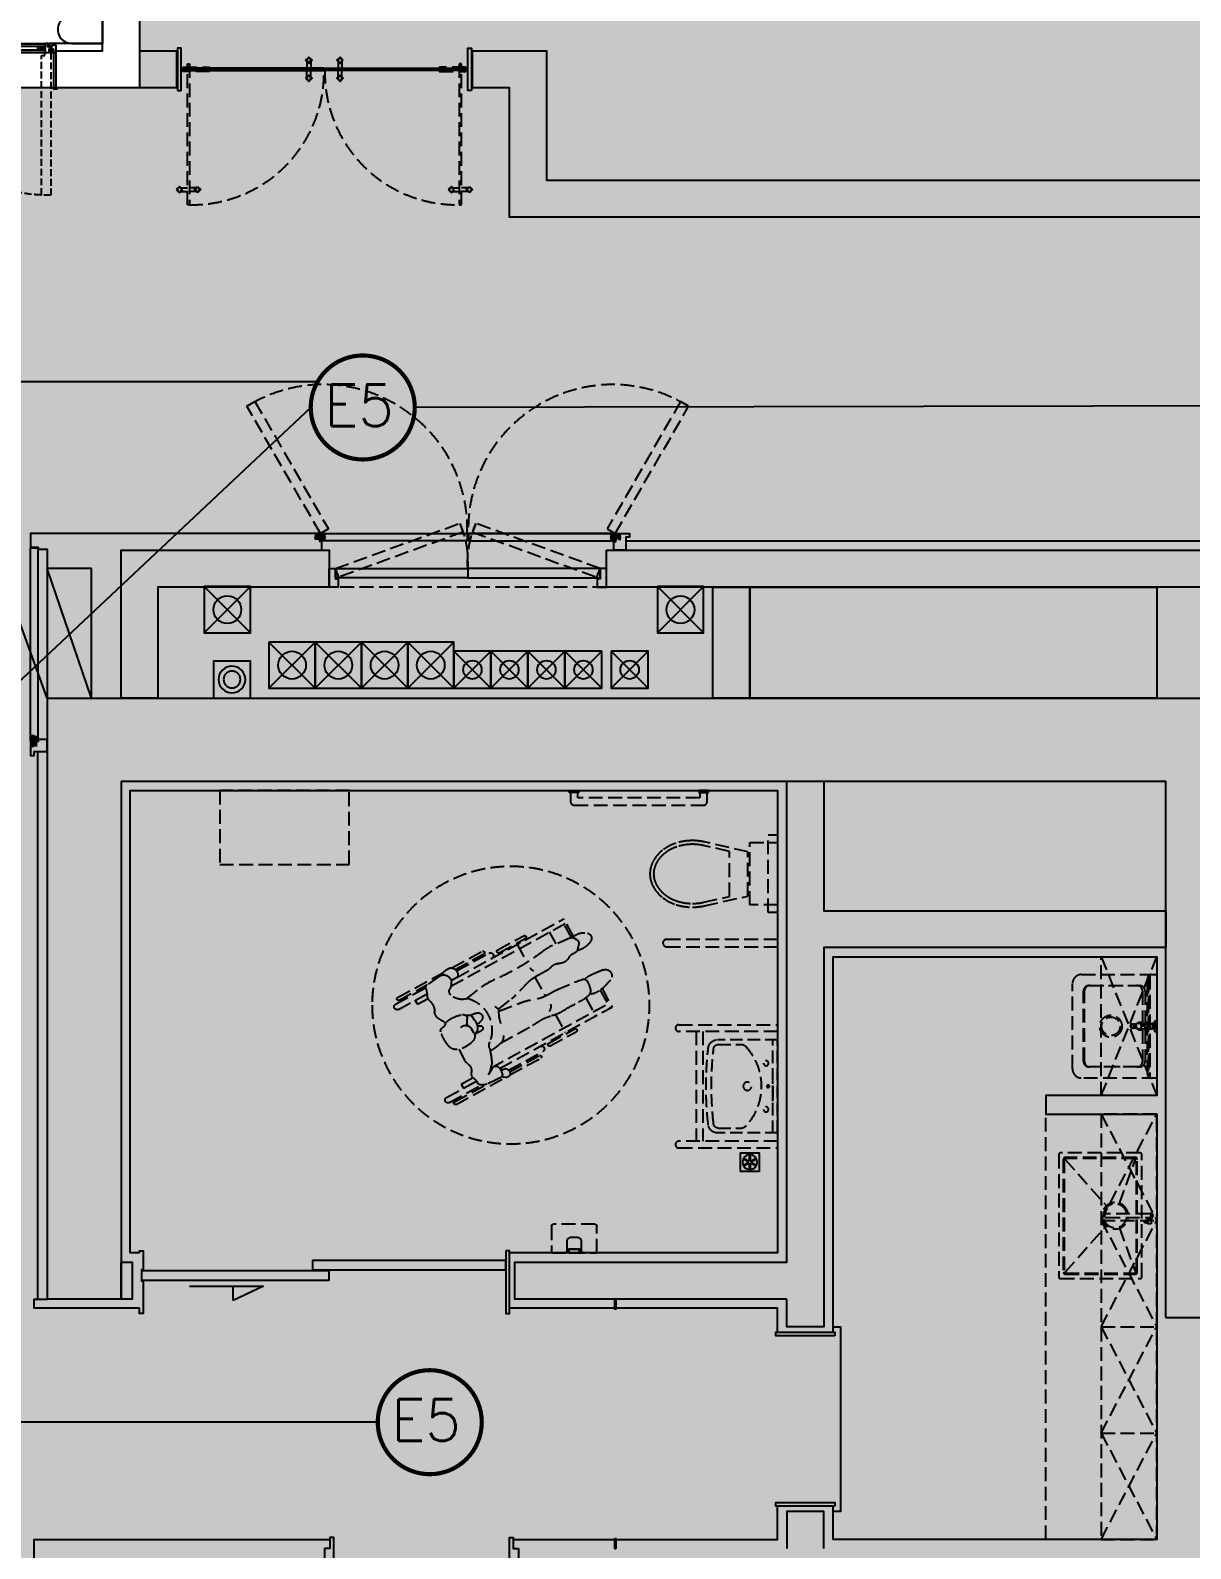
# Model space of a CAD drawing. Extents: x -284868 to 304789, y -137694 to 137894.
# Drawn here: x 134906 to 141180, y -83388 to -75178 of the extents above; entities that cross this region are included whole.
import ezdxf
from ezdxf.enums import TextEntityAlignment as Align

# ---------------------------------------------------------------- set-up
doc = ezdxf.new("R2010")
doc.units = 0
doc.set_wipeout_variables(frame=1)
doc.linetypes.add('DASH', pattern=[0.35, 0.25, -0.1])
doc.linetypes.add('DASHED', pattern=[0.75, 0.5, -0.25])
doc.layers.get('0').update_dxf_attribs({"linetype": 'CONTINUOUS'})
for name, color, linetype in [('0-墙', 4, 'CONTINUOUS'), ('0-建筑柱体', 251, 'CONTINUOUS'), ('0-消防栓(给排水)', 9, 'CONTINUOUS'), ('0-非设计区域', 251, 'CONTINUOUS'), ('DIM-应急', 1, 'CONTINUOUS'), ('EQUIP-照明', 3, 'CONTINUOUS'), ('F-地漏', 8, 'CONTINUOUS'), ('P-完成面', 42, 'CONTINUOUS'), ('P-平面家具', 3, 'CONTINUOUS'), ('P-平面洁具', 3, 'CONTINUOUS'), ('P-门套', 3, 'CONTINUOUS'), ('P-门扇', 6, 'CONTINUOUS')]:
    doc.layers.add(name, color=color, linetype=linetype)
doc.styles.add('_TEL_DIM', font='SIMPLEX', dxfattribs={"width": 0.8, "height": 3.5, "bigfont": 'HZTXT'})

# ---------------------------------------------------------------- blocks, each defined once
blk = doc.blocks.new('sgASGHHHH')
for points in [[(-109045.8, -897124), (-108645.8, -897574), (-102995.8, -897574), (-102879.2, -897424), (-102995.8, -897124)], [(-108645.8, -897574), (-109045.8, -897124), (-109045.8, -900374), (-108645.8, -900374)], [(-102879.2, -897424), (-102645.8, -897574), (-98745.8, -897574), (-98745.8, -897124), (-102995.8, -897124)], [(-102645.8, -900474), (-102645.8, -897574), (-102879.2, -897424), (-102995.8, -897574), (-102995.8, -900474)]]:
    blk.add_hatch(color=256).paths.add_polyline_path(points)
at = {"color": 4}
for p, q in [((-109045.8, -897124), (-102995.8, -897124)), ((-109045.8, -897124), (-109045.8, -900374)), ((-102995.8, -897124), (-98745.8, -897124)), ((-108645.8, -897574), (-102995.8, -897574)), ((-108645.8, -897574), (-108645.8, -900374)), ((-102995.8, -900474), (-102995.8, -897574)), ((-108645.8, -900374), (-109045.8, -900374)), ((-102995.8, -900474), (-102645.8, -900474))]:
    blk.add_line(p, q, dxfattribs=at)
blk = doc.blocks.new('A$C10332E08')
for p, q in [((250, 0), (0, 250)), ((250, 250), (0, 0))]:
    blk.add_line(p, q)
blk.add_lwpolyline([(0, 250), (250, 250), (250, 0), (0, 0)], close=True)
blk = doc.blocks.new('A$C2AC726D9')
for centre, radius in [((11625, -11675), 75), ((14075, -11675), 75), ((11975, -11975), 75), ((12225, -11975), 75), ((12475, -11975), 75), ((12725, -11975), 75), ((12950, -12000), 50), ((13150, -12000), 50), ((13350.1, -12000), 50), ((13550.1, -12000), 50), ((13800, -12000), 50)]:
    blk.add_circle(centre, radius)
at = {"xscale": -1, "rotation": 90}
for p in [(11750, -11550), (14200, -11550), (12100, -11850), (12350, -11850), (12600, -11850), (12850, -11850)]:
    blk.add_blockref('A$C10332E08', p, dxfattribs=at)
at = {"zscale": 0.8, "rotation": 90}
for p, xscale, yscale in [((13050, -11900), -0.8000000000000095, 0.8000000000000095), ((13900, -11900), -0.8000000000000081, 0.8000000000000081)]:
    blk.add_blockref('A$C10332E08', p, dxfattribs=dict(at, xscale=xscale, yscale=yscale))
at = {"xscale": -0.8, "yscale": 0.8, "zscale": 0.8}
for p in [(13250, -12100), (13450.1, -12100), (13650.1, -12100)]:
    blk.add_blockref('A$C10332E08', p, dxfattribs=at)
blk = doc.blocks.new('A$C2E9C7AB1')
blk.add_lwpolyline([(-200, 0), (0, 0), (0, -200), (-200, -200)], close=True)
for radius in [72.3, 45.5]:
    blk.add_circle((-100, -100), radius)
blk = doc.blocks.new('A$C5B4E3DF6')
for p, q in [((0, 240), (-658.7, 476.9)), ((-700, 0), (-700, 240)), ((0, 0), (-700, 240)), ((-700, 240), (0, 240)), ((0, 240), (0, 0)), ((0, 0), (-700, 0))]:
    blk.add_line(p, q)
for points in [[(-700, 240), (-541.4, 498.1), (-398.1, 240)], [(-398.1, 240), (-239.5, 498.1), (-96.1, 240)], [(-700, 0), (-700, 240), (0, 0)]]:
    blk.add_solid(points)
blk = doc.blocks.new('A$C3F6147FC')
at = {"xscale": -1}
for name, p, rotation in [('A$C5B4E3DF6', (240, 20700), 90), ('A$C2E9C7AB1', (1100, 20900), 270)]:
    blk.add_blockref(name, p, dxfattribs=dict(at, rotation=rotation))
blk = doc.blocks.new('A$C67A6433D')
at = {"linetype": 'DASH', "ltscale": 0.03}
blk.add_wipeout([(30.7, 0), (-28.1, 0), (-28.1, 25.8), (30.7, 25.8)], dxfattribs=at)
for p, q in [((-25.8, 19.5), (-22.7, 19)), ((-25.4, 13.4), (-18.7, 4.2)), ((-20.9, 18.6), (-9.1, 16.4)), ((-20.3, 1.6), (-20.3, 0)), ((-18.9, 12.6), (-11.9, 2.9)), ((-17.9, 11.2), (-6.8, 9.1)), ((-16, 8.5), (-6.1, 8.5)), ((-16, 2.9), (-0.3, 2.9)), ((-13, 24.2), (-13, 25.8)), ((-12.3, 23.4), (-12.3, 24.7)), ((-12.3, 24.7), (0, 24.7)), ((-8.8, 11.8), (-8.7, 20.7)), ((-8.7, 16.4), (-8.7, 20.7)), ((-1.5, 4), (-7.9, 10.2)), ((-1.9, 19.2), (-3.5, 14.1)), ((0.4, 9.4), (-2.8, 11.9)), ((2.6, 9.4), (5.8, 11.9)), ((30.4, 25.8), (3, 25.8)), ((14.9, 24.7), (3, 24.7)), ((18.6, 2.9), (3.3, 2.9)), ((4.5, 4), (10.9, 10.2)), ((4.9, 19.2), (6.5, 14.1)), ((18.6, 8.5), (9.1, 8.5)), ((11.8, 11.8), (11.7, 20.7)), ((23.5, 18.6), (11.7, 16.4)), ((20.5, 11.2), (12.3, 9.7)), ((21.5, 12.6), (14.5, 2.9)), ((14.9, 23.4), (14.9, 24.7)), ((15.6, 24.2), (15.6, 25.8)), ((28, 13.4), (21.4, 4.2)), ((22.9, 1.6), (22.9, 0)), ((28.4, 19.5), (25.4, 19))]:
    blk.add_line(p, q, dxfattribs=at)
for points in [[(0, 9.7), (0, 25.8), (-27.7, 25.8), (-27.7, 0), (0, 0), (0, 2.7)], [(3, 9.7), (3, 25.8), (30.7, 25.8), (30.7, 0), (3, 0), (3, 2.7)]]:
    blk.add_lwpolyline(points, dxfattribs=at)
for points in [[(-13, 24.2), (-13, 24.2), (-25.8, 24.2, 0.414214), (-26.5, 23.4), (-26.5, 2.4, 0.414214), (-25.8, 1.6), (-20.3, 1.6)], [(-12.3, 23.4), (-25, 23.4, 0.414214), (-25.8, 22.6), (-25.8, 16.8)], [(-25.8, 14), (-25.8, 5, 0.414214), (-25, 4.2), (-18.7, 4.2)], [(14.9, 23.4), (27.6, 23.4, -0.414214), (28.4, 22.6), (28.4, 16.8)], [(15.6, 24.2), (15.6, 24.2), (28.4, 24.2, -0.414214), (29.2, 23.4), (29.2, 2.4, -0.414214), (28.4, 1.6), (22.9, 1.6)], [(28.4, 14), (28.4, 5, -0.414214), (27.6, 4.2), (21.4, 4.2)]]:
    blk.add_lwpolyline(points, format="xyb", dxfattribs=at)
for centre in [(-22.5, 15.4), (-5.1, 20.7), (1.5, 6), (8.1, 20.7), (25.1, 15.4)]:
    blk.add_circle(centre, 1.99, dxfattribs=at)
for centre, radius, start, end in [((-22.5, 15.4), 3.58, 338.85628, 221.96096), ((-17.6, 13.5), 1.59, 158.85628, 216.02452), ((-16, 6.5), 3.58, 211.82128, 270), ((-6.8, 11.8), 1.99, 178.25247, 238.26721), ((-5.1, 20.7), 3.58, 334.84516, 179.12624), ((-1.6, 13.5), 1.99, 160.89293, 232.11387), ((1.5, 6), 3.58, 213.03161, 326.96839), ((1.5, 6), 3.58, 72.86559, 107.13441), ((8.1, 20.7), 3.58, 0.87376, 205.15484), ((4.6, 13.5), 1.99, 307.88613, 19.10707), ((9.8, 11.8), 1.99, 301.73279, 1.74753), ((12, 11.2), 1.59, 222.33862, 280.57582), ((18.6, 6.5), 3.58, 270, 328.17872), ((25.1, 15.4), 3.58, 318.03904, 201.14372), ((20.2, 13.5), 1.59, 323.97548, 21.14372)]:
    blk.add_arc(centre, radius, start, end, dxfattribs=at)
blk = doc.blocks.new('A$C46102C59')
at = {"layer": 'P-门套'}
for points in [[(0, 80), (35, 80), (35, 25), (50, 25), (50, -20), (0, -20), (0, 80)], [(1500, 80), (1465, 80), (1465, 25), (1450, 25), (1450, -20), (1500, -20), (1500, 80)]]:
    blk.add_lwpolyline(points, dxfattribs=at)
at = {"layer": 'P-门扇', "color": 251, "linetype": 'DASH', "ltscale": 300}
for points in [[(35, 80), (706.9, 324.5), (724, 277.6), (52.1, 33)], [(1465, 80), (793.1, 324.5), (776, 277.6), (1447.9, 33)]]:
    blk.add_lwpolyline(points, close=True, dxfattribs=at)
at = {"layer": 'P-门扇'}
for points in [[(35, 80), (750, 80), (750, 30), (35, 30)], [(1465, 80), (750, 80), (750, 30), (1465, 30)]]:
    blk.add_lwpolyline(points, close=True, dxfattribs=at)
at = {"layer": 'P-门扇', "color": 251, "linetype": 'DASH', "ltscale": 300}
for centre, radius, start, end in [((220.1, 110.7), 530.8, 356.68417, 23.71978), ((1297.3, 109.6), 548.1, 156.90653, 183.09347)]:
    blk.add_arc(centre, radius, start, end, dxfattribs=at)
blk = doc.blocks.new('A$C7B347943')
at = {"layer": 'P-门扇', "color": 251, "linetype": 'DASH', "ltscale": 300}
for p, q in [((-9.9, 0), (9.9, 0)), ((0, -9.9), (0, 9.9))]:
    blk.add_line(p, q, dxfattribs=at)
blk.add_lwpolyline([(114, -12), (114, 12), (-30, 12), (-30, -12)], close=True, dxfattribs=at)
at = {"layer": 'P-门扇', "color": 6, "linetype": 'DASH', "ltscale": 300}
blk.add_circle((0, 0), 6, dxfattribs=at)
blk = doc.blocks.new('A$C21f4e1ae')
at = {"layer": 'P-门扇', "color": 251, "linetype": 'DASH', "ltscale": 300}
for p, q in [((-775.5, 1), (-775.5, -34)), ((-755.5, 1), (-755.5, -34)), ((-775.5, -81), (-775.5, -46)), ((-755.5, -81), (-755.5, -46)), ((-775.5, -1469), (-775.5, -1504)), ((-755.5, -1469), (-755.5, -1504)), ((-775.5, -1551), (-775.5, -1516)), ((-755.5, -1551), (-755.5, -1516))]:
    blk.add_line(p, q, dxfattribs=at)
at = {"layer": 'P-门扇', "color": 8}
for p, q in [((-120, -10), (-120, -772.5)), ((-110, -10), (-110, -772.5)), ((-120, -1540), (-120, -777.5)), ((-110, -1540), (-110, -777.5))]:
    blk.add_line(p, q, dxfattribs=at)
at = {"layer": 'P-门扇', "color": 251}
for p, q in [((-156, -680.5), (-121, -680.5)), ((-156, -700.5), (-121, -700.5)), ((-74, -680.5), (-109, -680.5)), ((-74, -700.5), (-109, -700.5)), ((-156, -849.5), (-121, -849.5)), ((-156, -869.5), (-121, -869.5)), ((-74, -849.5), (-109, -849.5)), ((-74, -869.5), (-109, -869.5))]:
    blk.add_line(p, q, dxfattribs=at)
at = {"layer": 'P-门扇', "color": 251, "linetype": 'DASH', "ltscale": 300}
for points in [[(-748, 8.5), (-765.5, 26), (-783, 8.5), (-765.5, -9)], [(-752.2, 8.5), (-765.5, 21.8), (-778.8, 8.5), (-765.5, -4.8)], [(-847.5, -35), (-846.5, -34), (-86, -34), (-85, -35), (-85, -45), (-86, -46), (-846.5, -46), (-847.5, -45)], [(-748, -88.5), (-765.5, -106), (-783, -88.5), (-765.5, -71)], [(-752.2, -88.5), (-765.5, -101.8), (-778.8, -88.5), (-765.5, -75.2)], [(-748, -1461.5), (-765.5, -1444), (-783, -1461.5), (-765.5, -1479)], [(-752.2, -1461.5), (-765.5, -1448.2), (-778.8, -1461.5), (-765.5, -1474.8)], [(-847.5, -1515), (-846.5, -1516), (-86, -1516), (-85, -1515), (-85, -1505), (-86, -1504), (-846.5, -1504), (-847.5, -1505)], [(-748, -1558.5), (-765.5, -1576), (-783, -1558.5), (-765.5, -1541)], [(-752.2, -1558.5), (-765.5, -1571.8), (-778.8, -1558.5), (-765.5, -1545.2)]]:
    blk.add_lwpolyline(points, close=True, dxfattribs=at)
at = {"layer": 'P-门扇'}
for points in [[(-110, -772.5), (-109, -771.5), (-109, -11), (-110, -10), (-120, -10), (-121, -11), (-121, -771.5), (-120, -772.5)], [(-110, -777.5), (-109, -778.5), (-109, -1539), (-110, -1540), (-120, -1540), (-121, -1539), (-121, -778.5), (-120, -777.5)]]:
    blk.add_lwpolyline(points, close=True, dxfattribs=at)
at = {"layer": 'P-门扇', "color": 251}
for points in [[(-163.5, -673), (-181, -690.5), (-163.5, -708), (-146, -690.5)], [(-163.5, -677.2), (-176.8, -690.5), (-163.5, -703.8), (-150.2, -690.5)], [(-66.5, -673), (-49, -690.5), (-66.5, -708), (-84, -690.5)], [(-66.5, -677.2), (-53.2, -690.5), (-66.5, -703.8), (-79.8, -690.5)], [(-163.5, -877), (-181, -859.5), (-163.5, -842), (-146, -859.5)], [(-163.5, -872.8), (-176.8, -859.5), (-163.5, -846.2), (-150.2, -859.5)], [(-66.5, -877), (-49, -859.5), (-66.5, -842), (-84, -859.5)], [(-66.5, -872.8), (-53.2, -859.5), (-66.5, -846.2), (-79.8, -859.5)]]:
    blk.add_lwpolyline(points, close=True, dxfattribs=at)
at = {"layer": 'P-门扇', "color": 251, "linetype": 'DASH', "ltscale": 300}
for centre, start, end in [((-133.7, -58.7), 178.68099, 271.31901), ((-133.7, -1491.3), 88.68099, 181.31901)]:
    blk.add_arc(centre, 714, start, end, dxfattribs=at)
at = {"layer": 'P-门扇', "extrusion": (0, 0, -1), "zscale": -1, "rotation": 270}
blk.add_blockref('A$C7B347943', (115, -40), dxfattribs=at)
at = {"layer": 'P-门扇', "rotation": 90.00000000000003}
blk.add_blockref('A$C7B347943', (-115, -1510), dxfattribs=at)
blk = doc.blocks.new('A$C2652ee14')
at = {"layer": 'P-完成面'}
for p, q in [((-200, 1600), (-200, 1595)), ((0, 1600), (0, 1595)), ((-200, 0), (-200, 5)), ((0, 0), (0, 5))]:
    blk.add_line(p, q, dxfattribs=at)
for points in [[(-215, 1595), (-215, 1575), (15, 1575), (15, 1595)], [(-215, 5), (-215, 25), (15, 25), (15, 5)]]:
    blk.add_lwpolyline(points, close=True, dxfattribs=at)
blk = doc.blocks.new('grwgergregegww')
at = {"layer": 'P-平面家具', "color": 251, "linetype": 'DASH', "ltscale": 300}
for p, q in [((211406.2, 140269), (211144.3, 140165.5)), ((211412, 140254.3), (211252.6, 140191.3)), ((211440.7, 140254.7), (211268.3, 140186.6)), ((211106.8, 140156.2), (211128.4, 140164.6)), ((211172.5, 140169.3), (211251.3, 140191)), ((211452.3, 140225.3), (211288.5, 140160.5)), ((211364.9, 140163.5), (211304.2, 140139.5)), ((211364.9, 140163.5), (211355.6, 140187.1)), ((211118.1, 140093.2), (210503.9, 139850.5)), ((211173.9, 140088), (210513.2, 139827)), ((211091.3, 140116.7), (210905.1, 140043.1)), ((211095, 140146), (210920.6, 140077.1)), ((211090, 140127), (210926.4, 140062.4)), ((211146.8, 140104.6), (211128.9, 140097.5)), ((210861.7, 140018.2), (210712.7, 139959.3)), ((210868.1, 140002.2), (210719, 139943.3)), ((210772.5, 139956.7), (210813.2, 139853.8)), ((211172.3, 139978.3), (211071.1, 139957)), ((211245.3, 139928.1), (211231.1, 139911)), ((210543.7, 139749.7), (210503.9, 139850.5)), ((210554.8, 139754.3), (210515, 139854.9)), ((210634.5, 139795.5), (210598.1, 139887.7)), ((211233, 139871.4), (211227.3, 139894.4)), ((211233.6, 139869.8), (211243.4, 139848.1)), ((211248, 139840.2), (211237.4, 139828.7)), ((211288.3, 139830.8), (211280.4, 139854.3)), ((211408.6, 139836.2), (211434.3, 139775.1)), ((210546.1, 139725.6), (210549.5, 139744.2)), ((210560, 139758.1), (210670.6, 139813.6)), ((210782.7, 139744.5), (210846.1, 139769.9)), ((210846.3, 139770), (210889.9, 139659.7)), ((210882.7, 139778.5), (210990.6, 139787.2)), ((211112.5, 139800.9), (211006.1, 139742.8)), ((211105.5, 139809.8), (211018.6, 139791.3)), ((211286.2, 139821), (211253.2, 139806.5)), ((211294.3, 139819.8), (211278.1, 139822.1)), ((210557.4, 139701.9), (210583.2, 139687.8)), ((211240.6, 139684.1), (211056.6, 139612.6)), ((211642.2, 139671.6), (211449.3, 139595.3)), ((211545.8, 139705.6), (211478, 139678.8)), ((211663.5, 139690.9), (211479.3, 139618.1)), ((211651.9, 139720.3), (211480.2, 139652.5)), ((211545.8, 139705.6), (211555.1, 139682.1)), ((211374.6, 139638), (210694.2, 139369.1)), ((211347.8, 139600.1), (210703.5, 139345.5)), ((211391.2, 139628.6), (211359.9, 139646.3)), ((211648, 139656.9), (211365.5, 139545.2)), ((211411.1, 139625.2), (211371.3, 139631.9)), ((211385.7, 139631.7), (211386.7, 139629.3)), ((210580.7, 139511.4), (210644.2, 139544.9)), ((210931.5, 139554.4), (210972.1, 139451.7)), ((211323.9, 139556.7), (211127.9, 139479.2)), ((211326.7, 139546.9), (211156.7, 139479.7)), ((211339.2, 139534.8), (211162.5, 139465)), ((211342.1, 139534.9), (211355.8, 139537.5)), ((211364.3, 139543.3), (211369.8, 139552.1)), ((210661.7, 139451.1), (210703.5, 139345.5)), ((210673.6, 139453.5), (210714.5, 139349.9)), ((210756.7, 139486.3), (210797.6, 139382.7)), ((211072.9, 139483.8), (210923.9, 139424.9)), ((211079.2, 139467.8), (210930.2, 139408.9))]:
    blk.add_line(p, q, dxfattribs=at)
blk.add_circle((211046, 139772.8), 750, dxfattribs=at)
for centre, radius, start, end in [((211409.1, 140261.6), 7.91, 291.56195, 111.56195), ((211446.5, 140240), 15.8, 291.56195, 111.56195), ((211115.2, 140134.6), 23.2, 111.18853, 150.56377), ((211137.8, 140140.4), 25.9, 47.46566, 111.18853), ((211183.1, 140130.5), 40.2, 105.38819, 223.41854), ((211256, 140173.9), 17.7, 33.009, 105.38819), ((211424.4, 140283.3), 183.2, 213.009, 224.41341), ((211254.8, 140117.1), 54.3, 4.99251, 44.41341), ((210923.5, 140069.7), 7.91, 111.56195, 291.56195), ((211129, 140126.8), 39, 150.56377, 224.85482), ((211116.1, 140114), 20.9, 224.85482, 307.15291), ((211150.9, 140068), 36.8, 87.87907, 127.15291), ((211206.7, 140152.8), 72.7, 223.41854, 257.01342), ((211184.2, 140055.2), 27.5, 1.61754, 77.01342), ((211390.9, 140129), 82.4, 184.99251, 228.04534), ((210864.9, 140010.2), 8.61, 291.56195, 111.56195), ((210910.9, 140028.4), 15.8, 111.56195, 291.56195), ((211120.4, 140053.4), 91.3, 304.61678, 1.61754), ((211302.3, 140030.5), 50.1, 344.03974, 48.04534), ((211464.1, 139984.2), 118.1, 164.03974, 181.83628), ((210440, 141032), 1235.9, 282.07249, 297.4), ((210715.9, 139951.3), 8.61, 111.56195, 291.56195), ((211121.5, 139717.2), 245.1, 101.87701, 117.4), ((211329.3, 139901.6), 178.3, 154.87617, 250.90073), ((211245.5, 139898.9), 18.8, 140.19075, 194.03883), ((211266.8, 139923.6), 22, 131.97558, 232.39189), ((211372.1, 139806.6), 179.4, 105.15205, 131.97558), ((211337.2, 139935.6), 45.7, 70.233, 105.15205), ((211364.4, 140011.5), 35, 250.233, 290.60842), ((211383.3, 139961.4), 18.6, 31.34524, 110.60842), ((211183.5, 139839.7), 252.6, 11.51768, 31.34524), ((210928.2, 139825.8), 178, 353.74568, 2.19164), ((211210, 139866.4), 24.5, 133.09396, 264.267), ((211267.9, 139804.5), 109.3, 111.32388, 133.09396), ((211216.6, 139932.4), 90.8, 264.267, 287.85438), ((211242.1, 139873.7), 9.4, 194.03883, 204.45617), ((211247.6, 139819.2), 13.9, 137.33094, 293.73478), ((211284.5, 139866.8), 45.1, 204.45617, 261.83687), ((211030.7, 139617.1), 364.9, 46.67716, 52.39189), ((211314.1, 139867.6), 36.3, 96.12429, 201.56195), ((211322.6, 139842.4), 36.2, 198.52746, 269.18804), ((211324, 139939.8), 133.7, 269.18804, 313.42844), ((211380.8, 139879.9), 51.2, 313.42844, 11.51768), ((210558.2, 139665.7), 85.3, 94.15852, 154.39602), ((210568.7, 139740.6), 19.5, 116.66904, 169.46582), ((210722.8, 139709.8), 116.2, 102.07249, 116.66904), ((210744.5, 139839.8), 102.6, 271.43474, 291.81589), ((210801.6, 139805.8), 25.5, 336.24859, 32.18487), ((210892.8, 139653.1), 125.8, 94.61744, 111.81589), ((211155.4, 139469.6), 311.3, 115.89398, 134.17403), ((210972.8, 140007.4), 220.9, 274.61744, 281.98636), ((210999, 139658.7), 181.9, 30.34241, 54.28794), ((211382.2, 139753.2), 56.6, 355.09896, 22.84284), ((211484.6, 139744.4), 46.2, 175.09896, 238.43046), ((210506.7, 139690.3), 28.2, 154.39602, 262.38882), ((210518.7, 139779.8), 118.5, 262.38882, 296.66852), ((210568.1, 139721.5), 22.4, 169.46582, 241.4927), ((210553.5, 139710.5), 40.9, 296.66852, 323.8401), ((210595, 139709.6), 24.7, 241.4927, 301.68435), ((210636.6, 139642.2), 54.5, 79.47728, 121.68435), ((210658.1, 139758), 63.3, 259.47728, 320.45126), ((210748.4, 139683.4), 53.9, 91.43474, 140.45126), ((210817.9, 139816.9), 172.9, 285.50597, 314.17403), ((211238.2, 139737), 55.3, 222.73449, 266.45707), ((211226.7, 139912.9), 229.2, 273.48751, 290.99212), ((211252.5, 139679.8), 56.5, 35.9179, 70.90073), ((211659.1, 139974.4), 445.7, 215.9179, 225.74479), ((211440.4, 139672.6), 38.1, 356.34707, 58.43046), ((211533.7, 139666.6), 55.3, 176.34707, 205.33514), ((211645.1, 139664.2), 7.91, 291.56195, 111.56195), ((211657.7, 139705.6), 15.8, 291.56195, 111.56195), ((211822.8, 137585), 2280.4, 115.97897, 119.72293), ((210927.2, 139423), 235.9, 105.50597, 115.97897), ((210944.9, 139642.7), 51.6, 217.22611, 262.86895), ((211070, 139409.4), 198, 104.11264, 127.39209), ((210950, 139886.7), 294.2, 284.11264, 291.24993), ((211337.7, 139565.9), 13.4, 103.73542, 163.78198), ((211328.8, 139602.6), 24.4, 283.73542, 332.07257), ((211367.7, 139610.7), 21.5, 80.53287, 187.20911), ((211427.1, 139618.2), 81.4, 187.20911, 215.2729), ((211388.3, 139696.4), 57.6, 225.74479, 240.46124), ((211073.5, 140320.6), 816.8, 292.26665, 298.01627), ((211424.7, 139660.5), 69.1, 298.01627, 326.14965), ((211464.5, 139633.8), 21.3, 326.14965, 25.33514), ((210597, 139480.5), 34.9, 117.79928, 269.59278), ((210686, 139465.6), 89.6, 92.01268, 117.79928), ((210703.2, 139546.1), 22.2, 119.72293, 200.2739), ((210826.4, 139591.7), 153.5, 200.2739, 218.07969), ((210734.1, 139519.4), 36.3, 218.07969, 276.72649), ((210715.3, 139679.2), 197.3, 276.72649, 295.25952), ((211085.6, 138894.3), 670.6, 107.0644, 115.25952), ((210831.9, 139720.8), 194, 287.0644, 307.39209), ((211122.1, 139493.9), 15.8, 111.56195, 291.56195), ((211355.6, 139560.7), 31.9, 163.78198, 227.15551), ((211340.3, 139544.2), 9.45, 227.15551, 280.86291), ((211353.4, 139550.2), 12.9, 280.86291, 327.75697), ((211375.9, 139582), 18.7, 215.2729, 292.26665), ((211360.4, 139558), 11.1, 327.75697, 35.14342), ((210599.3, 139799.4), 353.9, 269.59278, 283.30091), ((210659.9, 139542.9), 90.3, 283.30091, 318.90903), ((210927.1, 139416.9), 8.61, 111.56195, 291.56195), ((211076.1, 139475.8), 8.61, 291.56195, 111.56195), ((211159.6, 139472.3), 7.91, 111.56195, 291.56195)]:
    blk.add_arc(centre, radius, start, end, dxfattribs=at)
blk = doc.blocks.new('_LV1')
at = {"layer": 'P-平面家具', "linetype": 'DASH', "ltscale": 300}
for p, q in [((-280, 0), (280, 0)), ((-280, 0), (-280, -360.7)), ((280, 0), (280, -360.7)), ((-280, -29), (280, -29)), ((0.2, -29), (-89.8, -29)), ((-89.8, -29), (90.2, -29)), ((-250.9, -356.5), (-250.9, -214.3)), ((251.3, -356.4), (251.3, -214.6))]:
    blk.add_line(p, q, dxfattribs=at)
for centre, radius in [((-138.9, -69.1), 15), ((0, -56.7), 8), ((138.9, -69.1), 15), ((0.9, -181.6), 24.9)]:
    blk.add_circle(centre, radius, dxfattribs=at)
for centre, radius, start, end in [((0, -452.1), 353.9, 46.75809, 133.15434), ((-222.9, -214.3), 28, 133.15434, 180), ((223.3, -214.6), 28, 0, 46.75809), ((-224, -360.7), 56, 180, 263.48098), ((-222.9, -356.5), 28, 180, 263.49841), ((223.3, -356.4), 28, 276.51223, 0), ((224, -360.7), 56, 276.51902, 0), ((0, 1599.6), 2029, 263.48098, 276.51902), ((0, 1599.6), 1996.7, 263.49841, 276.51223)]:
    blk.add_arc(centre, radius, start, end, dxfattribs=at)
blk = doc.blocks.new('A$C3B184003')
blk.add_lwpolyline([(0, -100), (100, -100), (100, 0), (0, 0)], close=True)
at = {"color": 8}
for points in [[(42.7, -45.8), (42.7, -45.8, 0.414214), (41.9, -43), (23.7, -32.5, 0.414214), (21, -33.3), (21, -33.3, 0.414214), (21.7, -36), (39.9, -46.5, 0.414214)], [(42.7, -54.2), (42.7, -54.2, 0.414214), (39.9, -53.5), (21.7, -64, 0.414214), (21, -66.7), (21, -66.7, 0.414214), (23.7, -67.5), (41.9, -57, 0.414214)], [(50, -41.5), (50, -41.5, 0.414214), (52, -39.5), (52, -18.5, 0.414214), (50, -16.5), (50, -16.5, 0.414214), (48, -18.5), (48, -39.5, 0.414214)], [(50, -58.5), (50, -58.5, 0.414214), (48, -60.5), (48, -81.5, 0.414214), (50, -83.5), (50, -83.5, 0.414214), (52, -81.5), (52, -60.5, 0.414214)], [(57.3, -45.8), (57.3, -45.8, 0.414214), (60.1, -46.5), (78.3, -36, 0.414214), (79, -33.3), (79, -33.3, 0.414214), (76.3, -32.5), (58.1, -43, 0.414214)], [(57.3, -54.2), (57.3, -54.2, 0.414214), (58.1, -57), (76.3, -67.5, 0.414214), (79, -66.7), (79, -66.7, 0.414214), (78.3, -64), (60.1, -53.5, 0.414214)]]:
    blk.add_lwpolyline(points, format="xyb", close=True, dxfattribs=at)
blk.add_circle((50, -50), 40, dxfattribs=at)
blk = doc.blocks.new('A$C5BF30230')
at = {"color": 251, "linetype": 'DASH', "ltscale": 300}
blk.add_lwpolyline([(144, -122.5), (0, -122.5), (0, 122.5), (144, 122.5, -0.414214), (154, 112.5), (154, -112.5, -0.414214)], format="xyb", close=True, dxfattribs=at)
blk = doc.blocks.new('香薰机')
blk.add_lwpolyline([(10, 40), (0, 40), (0, -40), (10, -40)])
blk.add_lwpolyline([(19, 29), (19, -29), (0, -29), (0, 29)], close=True)
blk.add_lwpolyline([(10, 30), (10, 40), (62, 40, -0.414214), (82, 20), (82, -20, -0.414214), (62, -40), (10, -40), (10, -30), (20, -30), (20, 30), (10, 30)], format="xyb")
blk = doc.blocks.new('A$C25ED227E')
at = {"layer": 'P-平面家具', "linetype": 'DASH', "ltscale": 300}
for points in [[(-160, 118.9), (-395.9, 171.8, 0.055207), (-460, 178.9, 0.07853), (-550.3, 164.6, 0.087867), (-622.6, 126.2, 0.105377), (-673.5, 65.4, 0.122302), (-690, -1.1, 0.122302), (-673.5, -67.6, 0.105377), (-622.6, -128.4, 0.087867), (-550.3, -166.8, 0.07853), (-460, -181.1, 0.055207), (-395.9, -174), (-160, -121.1)], [(-260, 120.8), (-400.3, 152.3, 0.055207), (-460, 158.9, 0.07853), (-544.2, 145.6, 0.087867), (-610.3, 110.4, 0.105377), (-655.8, 56, 0.122302), (-670, -1.1, 0.122302), (-655.8, -58.3, 0.105377), (-610.3, -112.7, 0.087867), (-544.2, -147.8, 0.07853), (-460, -161.1, 0.055207), (-400.3, -154.5), (-260, -123.1)]]:
    blk.add_lwpolyline(points, format="xyb", close=True, dxfattribs=at)
for points in [[(0, 168.9), (0, -168.9), (-150, -168.9), (-150, 168.9)], [(-50, -210), (-50, 210), (0, 210), (0, -210)]]:
    blk.add_lwpolyline(points, close=True, dxfattribs=at)
blk = doc.blocks.new('A$C24F8606E')
at = {"layer": 'P-平面家具', "linetype": 'DASH', "ltscale": 300}
for p, q in [((-274.1, -36.7), (274.1, -36.7)), ((-265.3, -44.1), (265.3, -44.1)), ((-252.1, -46.9), (252.1, -46.9)), ((-12, -30.8), (-12, -67.2)), ((-10.1, -30.8), (-10.1, -62.5)), ((-8.9, -23.7), (6.6, -23.7)), ((-2.2, -69), (-2.2, -78.8)), ((0.3, -60.9), (0.3, -79.6)), ((9.1, -30.8), (9.1, -67.2)), ((12.3, -30.8), (12.3, -67.2))]:
    blk.add_line(p, q, dxfattribs=at)
for points in [[(-275, 0), (275, 0, -0.414214), (280, -5), (280, -30, -0.414214), (260, -50), (-260, -50, -0.414214), (-280, -30), (-280, -5, -0.414214)], [(-29.7, 0), (29.7, 0), (29.7, -8.4, -0.414214), (27.7, -10.4), (-27.7, -10.4, -0.414214), (-29.7, -8.4)], [(-190, -63.2), (190, -63.2, -0.414214), (220, -93.2), (220, -361.1, -0.414214), (190, -391.1), (-190, -391.1, -0.414214), (-220, -361.1), (-220, -93.2, -0.414214)], [(-190, -76.8), (190, -76.8, -0.414214), (220, -106.8), (220, -366, -0.414214), (190, -396), (-190, -396, -0.414214), (-220, -366), (-220, -106.8, -0.414214)]]:
    blk.add_lwpolyline(points, format="xyb", close=True, dxfattribs=at)
blk.add_lwpolyline([(280, -5), (280, -406, -0.414214), (230, -456), (-230, -456, -0.414214), (-280, -406), (-280, -5)], format="xyb", dxfattribs=at)
blk.add_lwpolyline([(-17.5, -10.4), (16.2, -10.4), (16.2, -20.1), (-17.5, -20.1)], close=True, dxfattribs=at)
for points in [[(-15, -73.1), (-15, -25.9)], [(13.7, -73.1), (13.7, -25.9)]]:
    blk.add_lwpolyline(points, dxfattribs=at)
at = {"layer": 'P-平面家具', "color": 251, "linetype": 'DASH', "ltscale": 300}
for radius in [60, 50]:
    blk.add_circle((0, -248.1), radius, dxfattribs=at)
at = {"layer": 'P-平面家具', "linetype": 'DASH', "ltscale": 300}
for centre, radius, start, end in [((3.7, -89.3), 24.8, 139.06022, 217.83501), ((3.7, -89.3), 22.8, 156.53781, 213.91506), ((-21.6, -25.3), 6.54, 354.6344, 52.14136), ((3.7, -89.3), 20.8, 139.06022, 195.72932), ((-0.7, -96.7), 14.7, 266.17206, 246.85081), ((-5.1, -89.3), 22.8, 345.85028, 40.93978), ((-5.1, -89.3), 20.8, 344.45567, 30.22092), ((20.2, -25.3), 6.54, 127.85864, 185.3656), ((-5.1, -89.3), 24.8, 322.16499, 40.93978), ((-74.4, -127.3), 62.8, 358.93376, 21.24964), ((-0.7, -131.6), 11.4, 164.02863, 16.78816), ((-0.7, -131.6), 11.4, 16.78816, 164.02863), ((-0.7, -131.6), 8.41, 164.02863, 16.78816), ((-0.7, -131.6), 8.41, 16.78816, 164.02863), ((-7, -110.8), 0.801, 351.49574, 51.47986), ((-4.2, -111.4), 2.02, 167.46626, 347.46626), ((-1.6, -112), 0.657, 96.59835, 164.03102), ((73, -127.3), 62.8, 158.75036, 180.92383)]:
    blk.add_arc(centre, radius, start, end, dxfattribs=at)
blk = doc.blocks.new('A$C04413BCA1')
at = {"layer": 'P-平面家具', "linetype": 'DASH', "ltscale": 300}
for p, q in [((17.4, -30.2), (42.9, -30.2)), ((42.9, -49.8), (17.4, -49.8)), ((29.8, -67), (29.8, -49.8)), ((29.8, -49.8), (37.4, -49.8)), ((37.4, -67), (29.8, -67)), ((37.4, -49.8), (37.4, -67)), ((42.9, -30.2), (42.9, -49.8))]:
    blk.add_line(p, q, dxfattribs=at)
at = {"layer": 'P-平面家具', "color": 251, "linetype": 'DASH', "ltscale": 300}
for p, q in [((-67.4, -200.7), (-305.2, -115)), ((67.1, -200.7), (304.8, -115)), ((-305.2, -495), (-53.7, -272.4)), ((304.8, -495), (53.4, -272.4))]:
    blk.add_line(p, q, dxfattribs=at)
blk.add_lwpolyline([(339.8, -520), (339.8, -90, 0.414214), (329.8, -80), (-330.2, -80, 0.414214), (-340.2, -90), (-340.2, -520, 0.414214), (-330.2, -530), (329.8, -530, 0.414214)], format="xyb", close=True, dxfattribs=at)
at = {"layer": 'P-平面家具', "linetype": 'DASH', "ltscale": 300}
for points in [[(-10, -40), (-10, -272.6, 1), (10, -272.6), (10, -40, 1)], [(314.8, -495), (314.8, -115, 0.414214), (304.8, -105), (-305.2, -105, 0.414214), (-315.2, -115), (-315.2, -495, 0.414214), (-305.2, -505), (304.8, -505, 0.414214)]]:
    blk.add_lwpolyline(points, format="xyb", close=True, dxfattribs=at)
blk.add_lwpolyline([(-10, -110), (-305.2, -110, 0.414214), (-310.2, -115), (-310.2, -495, 0.414214), (-305.2, -500), (304.8, -500, 0.414214), (309.8, -495), (309.8, -115, 0.414214), (304.8, -110), (10, -110)], format="xyb", dxfattribs=at)
blk.add_arc((0, -40), 20, 300, 240, dxfattribs=at)
at = {"layer": 'P-平面家具', "color": 251, "linetype": 'DASH', "ltscale": 300}
for radius, start, end in [(71.5, 97.90908, 81.82953), (64, 98.84295, 80.86429)]:
    blk.add_arc((-0.2, -225), radius, start, end, dxfattribs=at)
blk = doc.blocks.new('A$C9f6c0471')
for p, q in [((-166.6, 3043.8), (0, 3043.8)), ((0, 3043.8), (0, -3043.8)), ((-166.6, 2893.8), (-166.6, 1905)), ((-166.6, 2893.8), (0, 2893.8)), ((-166.6, 1900), (0, 1900)), ((-166.6, -1900), (0, -1900)), ((-166.6, -2893.8), (-166.6, -1905)), ((-166.6, -2893.8), (0, -2893.8)), ((-166.6, -3043.8), (0, -3043.8))]:
    blk.add_line(p, q)
for points in [[(-166.6, 1900), (-161.6, 1900), (-161.6, 1905), (-166.6, 1905)], [(-80, 1500), (-80, 1465), (-50, 1465), (-50, 1500)], [(-50, 1500), (-80, 1500)], [(-50, 1495), (-80, 1495)], [(-50, 1500), (-50, 1500)], [(-80, -1500), (-80, -1465), (-50, -1465), (-50, -1500)], [(-50, -1495), (-80, -1495)], [(-50, -1500), (-80, -1500)], [(-50, -1500), (-50, -1500)], [(-166.6, -1900), (-161.6, -1900), (-161.6, -1905), (-166.6, -1905)], [(-166.6, -1900), (-161.6, -1900), (-161.6, -1905), (-166.6, -1905)], [(-166.6, -1900), (-161.6, -1900), (-161.6, -1905), (-166.6, -1905)]]:
    blk.add_lwpolyline(points)
for points in [[(-166.6, 1750), (-150, 1750, -0.414214), (-50, 1650), (-50, 1465)], [(-50, 1500), (-236.6, 1500, 0.414213), (-336.6, 1400, 0), (-336.6, 1400), (-336.6, 338.7, 0.414214), (-236.6, 238.7), (-150, 238.7)], [(-80, 1500), (-100, 1500, 0.414214), (-150, 1450), (-150, -10.1)], [(-80, -1500), (-100, -1500, -0.414214), (-150, -1450), (-150, -10.1)], [(-50, -1500), (-236.6, -1500, -0.414214), (-336.6, -1400), (-336.6, -358.8, 0), (-336.6, -358.8, -0.414213), (-236.6, -258.8), (-150, -258.8)], [(-166.6, -1750), (-150, -1750, 0.414214), (-50, -1650), (-50, -1465)]]:
    blk.add_lwpolyline(points, format="xyb")
for centre in [(-166.7, 2968.8), (-166.7, 1825), (-166.7, -1825), (-166.7, -2968.8)]:
    blk.add_arc(centre, 75, 89.99114, 270.00886)
blk = doc.blocks.new('FZ03')
at = {"color": 8}
for p, q in [((-4, 1), (-4, 3)), ((-4, 3), (0, 3)), ((0, 0), (-4, 1)), ((-3, 7), (3, 7)), ((0, 7), (-3, 5)), ((-3, 3), (-3, 7)), ((0, 5), (-3, 4)), ((0, 7), (3, 5)), ((0, 7), (0, 3)), ((0, 5), (3, 4)), ((0, 3), (4, 3)), ((4, 1), (0, 0)), ((3, 3), (3, 7)), ((4, 3), (4, 1))]:
    blk.add_line(p, q, dxfattribs=at)
blk = doc.blocks.new('A$C79893AB6')
at = {"color": 8, "linetype": 'DASHED', "ltscale": 5}
for points in [[(10, 20.3), (0, 20.3), (0, 5.3), (10, 5.3)], [(10, 0), (12, 0), (12, 25), (10, 25)], [(13, 0), (15, 0), (15, 25), (13, 25)], [(15, 20.3), (25, 20.3), (25, 5.3), (15, 5.3)]]:
    blk.add_lwpolyline(points, close=True, dxfattribs=at)
for points in [[(5, 20.3), (5, 5.3)], [(12, 18.5), (13, 18.5)], [(12, 16.5), (13, 16.5)], [(12, 14.5), (13, 14.5)], [(12, 10.5), (13, 10.5)], [(12, 8.5), (13, 8.5)], [(12, 6.5), (13, 6.5)], [(20, 20.3), (20, 5.3)]]:
    blk.add_lwpolyline(points, dxfattribs=at)
blk = doc.blocks.new('A$C36122139')
at = {"color": 8, "linetype": 'DASHED', "ltscale": 30}
for points in [[(670.5, 98.2), (566.4, 98.2), (566.4, 117.2), (689.5, 117.2)], [(670.5, 98.2), (670.5, 57), (689.5, 57), (689.5, 117.2)], [(706.4, 55.5), (706.4, 50), (653.6, 50), (653.6, 55.5)], [(670.5, -48.2), (566.4, -48.2), (566.4, -67.2), (689.5, -67.2)], [(706.4, -5.5), (706.4, 0), (653.6, 0), (653.6, -5.5)], [(670.5, -48.2), (670.5, -7), (689.5, -7), (689.5, -67.2)]]:
    blk.add_lwpolyline(points, dxfattribs=at)
for points in [[(653.6, 55.5, -0.414214), (655.1, 57), (704.9, 57, -0.414214), (706.4, 55.5)], [(653.6, -5.5, 0.414214), (655.1, -7), (704.9, -7, 0.414214), (706.4, -5.5)]]:
    blk.add_lwpolyline(points, format="xyb", dxfattribs=at)
at = {"layer": 'P-门扇'}
for p, q in [((760, 50), (35, 50)), ((760, 0), (35, 0))]:
    blk.add_line(p, q, dxfattribs=at)
at = {"layer": 'P-门扇', "color": 251}
for p, q in [((775, 47), (35, 47)), ((760, 35), (35, 35)), ((760, 15), (35, 15)), ((775, 3), (35, 3))]:
    blk.add_line(p, q, dxfattribs=at)
at = {"layer": 'P-门扇'}
blk.add_lwpolyline([(20, 50), (35, 50), (35, 0), (5, 0), (5, 32), (20, 32)], close=True, dxfattribs=at)
at = {"layer": 'P-门扇', "color": 251, "linetype": 'DASH', "ltscale": 150}
blk.add_lwpolyline([(775, 0, -0.434561), (5, -770, 3.831979)], format="xyb", dxfattribs=at)
blk.add_lwpolyline([(55, -15), (37, -15), (37, 0), (5, 0), (5, -770), (55, -770), (55, -15)], dxfattribs=at)
at = {"layer": 'P-门扇', "color": 251}
for points in [[(75, 15), (75, 35), (35, 35), (35, 15)], [(417.5, 15), (417.5, 35), (377.5, 35), (377.5, 15)], [(760, 15), (760, 35), (705, 35), (705, 15)]]:
    blk.add_lwpolyline(points, close=True, dxfattribs=at)
for points in [[(75, 15), (35, 35)], [(35, 15), (75, 35)], [(417.5, 15), (377.5, 35)], [(377.5, 15), (417.5, 35)], [(760, 15), (705, 35)], [(705, 15), (760, 35)]]:
    blk.add_lwpolyline(points, dxfattribs=at)
at = {"layer": 'P-门扇'}
for points in [[(760, 0), (760, 0), (775, 0), (775, 50), (760, 50)], [(760, 47), (760, 3)]]:
    blk.add_lwpolyline(points, dxfattribs=at)
blk.add_blockref('A$C79893AB6', (-10, 0))
at = {"xscale": -0.7194583547756841, "yscale": 0.7194583547756841, "zscale": 0.7194583547756841}
blk.add_blockref('FZ03', (10, 32.8), dxfattribs=at)
blk = doc.blocks.new('$equip_U$00000112(caizejiong)')
at = {"color": 3, "const_width": 0.03}
blk.add_lwpolyline([(0.006, 0.375, -1), (0.006, -0.375, -1), (0.006, 0.375, -0.9514)], format="xyb", dxfattribs=at)
blk.add_circle((0.006, 0), 0.375)
for p in [(0.006, 0.375), (-0.369, 0), (0.381, 0), (0.006, -0.375)]:
    blk.add_point(p)
at = {"color": 7, "style": '_TEL_DIM'}
blk.add_attdef('$TEXT$', text='', height=0.3, dxfattribs=at).set_placement((-0.02, 0.016), align=Align.MIDDLE_CENTER)
at = {"color": 7, "style": '_TEL_DIM', "flags": 1}
for tag in ['A', 'REMARK']:
    blk.add_attdef(tag, text='', height=0.00002, dxfattribs=at).set_placement((0, 0), align=Align.MIDDLE_CENTER)

msp = doc.modelspace()

# ---------------------------------------------------------------- hatches: boundary and pattern name
at = {"layer": 'P-完成面'}
h = msp.add_hatch(dxfattribs=at)
h.set_pattern_fill('ANSI32', color=256, scale=5, style=0)
h.set_pattern_definition([(45, (506699447.0518, 131318287.4804), (-1.325825214725, 1.325825214725), []), (45, (506699447.9357, 131318287.4804), (-1.325825214725, 1.325825214725), [])])
h.paths.add_polyline_path([(138066.5, -82038.5), (138071.5, -82038.5), (138071.5, -82093.5), (138066.5, -82093.5)])
h = msp.add_hatch(dxfattribs=at)
h.set_pattern_fill('ANSI32', color=256, scale=5, style=0)
h.set_pattern_definition([(45, (506699447.0518, 131316992.4804), (-1.325825214725, 1.325825214725), []), (45, (506699447.9357, 131316992.4804), (-1.325825214725, 1.325825214725), [])])
h.paths.add_polyline_path([(138066.5, -83333.5), (138071.5, -83333.5), (138071.5, -83388.5), (138066.5, -83388.5)])

# ---------------------------------------------------------------- linework, layer by layer
at = {"layer": '0-墙', "ltscale": 3}
for points in [[(135496.5, -75288.5), (135696.5, -75288.5), (135696.5, -75488.5), (135046.5, -75488.5), (135046.5, -75288.5), (135296.5, -75288.5), (135296.5, -67385.8), (135496.5, -67385.8), (135496.5, -75288.5)], [(152396.5, -83235.8), (151696.5, -83235.8), (151696.5, -76188.5), (137496.5, -76188.5), (137496.5, -75488.5), (137296.5, -75488.5), (137296.5, -75288.5), (137696.5, -75288.5), (137696.5, -75988.5), (151896.5, -75988.5), (151896.5, -83035.8), (152596.5, -83035.8), (152596.5, -83435.8), (152396.5, -83435.8), (152396.5, -83235.8)]]:
    msp.add_lwpolyline(points, dxfattribs=at)
at = {"layer": '0-墙'}
for points in [[(135396.5, -78788.5), (135396.5, -77988.5), (136521.5, -77988.5), (136521.5, -78188.5), (135596.5, -78188.5), (135596.5, -78788.5), (135396.5, -78788.5)], [(138996.5, -82038.5), (137526.5, -82038.5), (137526.5, -81838.5), (138996.5, -81838.5), (138996.5, -79238.5), (139196.5, -79238.5), (139196.5, -79938.5), (141046.5, -79938.5), (141046.5, -80138.5), (139196.5, -80138.5), (139196.5, -82188.5), (138996.5, -82188.5), (138996.5, -82038.5)], [(139196.5, -83388.5), (139196.5, -83188.5), (138996.5, -83188.5), (138996.5, -83388.5)]]:
    msp.add_lwpolyline(points, dxfattribs=at)
for points in [[(138021.5, -77988.5), (144196.5, -77988.5), (144196.5, -78788.5), (143996.5, -78788.5), (143996.5, -78188.5), (138021.5, -78188.5)], [(138596.5, -78188.5), (138796.5, -78188.5), (138796.5, -78788.5), (138596.5, -78788.5)], [(135396.5, -81838.5), (135456.5, -81838.5), (135456.5, -82038.5), (135396.5, -82038.5)]]:
    msp.add_lwpolyline(points, close=True, dxfattribs=at)
at = {"layer": '0-墙', "color": 251}
msp.add_lwpolyline([(140996.5, -78788.5), (138796.5, -78788.5), (138796.5, -78188.5), (140996.5, -78188.5)], close=True, dxfattribs=at)
for points in [[(138796.5, -78788.5), (138796.5, -78188.5), (138982.8, -78306.5), (140996.5, -78188.5)], [(141046.5, -79238.5), (139196.5, -79238.5), (139358.8, -79370), (139196.5, -79938.5)]]:
    msp.add_solid(points, dxfattribs=at)
at = {"layer": 'DIM-应急'}
for points in [[(136458.8, -77079.3), (133494.1, -77079.3)], [(143402.5, -77205), (136985.1, -77217.3)], [(136784.8, -82704.7), (134700.2, -82704.7), (134157.8, -80014.9)]]:
    msp.add_lwpolyline(points, dxfattribs=at)
at = {"layer": 'P-完成面'}
for points in [[(135296.5, -75248.5), (135006.5, -75248.5), (135006.5, -75263.5), (135021.5, -75263.5)], [(135031.5, -75298.5), (135031.5, -75493.5), (135051.5, -75493.5), (135051.5, -75488.5), (135046.5, -75488.5)], [(137274.5, -77898.5), (138068.5, -77898.5)], [(138126.5, -77988.5), (138061.5, -77988.5), (138061.5, -77941.5), (138071.5, -77941.5), (138071.5, -77898.5), (138146.5, -77898.5), (138146.5, -77918.5), (138126.5, -77918.5), (138126.5, -77988.5)], [(138126.5, -77938.5), (145296.5, -77938.5)], [(134996.5, -79078.5), (134996.5, -79013.5), (134949.5, -79013.5), (134949.5, -79023.5), (134906.5, -79023.5), (134906.5, -79098.5), (134926.5, -79098.5), (134926.5, -79078.5), (134996.5, -79078.5)], [(134946.5, -82038.5), (134946.5, -79078.5)], [(135496.5, -81788.5), (135446.5, -81788.5), (135446.5, -79288.5), (138946.5, -79288.5), (138946.5, -81788.5), (137496.5, -81788.5)], [(139246.5, -82218.5), (139246.5, -80188.5), (140996.5, -80188.5), (140996.5, -80938.5), (140396.5, -80938.5), (140396.5, -81038.5), (140996.5, -81038.5), (140996.5, -83338.5), (139246.5, -83338.5), (139246.5, -83158.5)], [(135496.5, -81788.5), (135496.5, -81778.5), (135516.5, -81778.5), (135516.5, -81881.1), (135506.5, -81881.1), (135506.5, -81941.1), (135516.5, -81941.1), (135516.5, -82116.9), (135496.5, -82116.9), (135496.5, -82088.5)], [(135496.5, -82088.5), (134926.5, -82088.5), (134926.5, -82038.5), (134996.5, -82038.5)], [(138066.5, -82038.5), (138066.5, -82088.5), (137496.5, -82088.5)], [(138946.5, -82218.5), (138946.5, -82088.5), (138071.5, -82088.5)], [(138071.5, -83338.5), (138946.5, -83338.5), (138946.5, -83158.5)], [(136496.5, -83388.5), (136496.5, -83648.5), (136531.5, -83648.5), (136531.5, -83595.5), (136546.5, -83595.5), (136546.5, -83328.5), (136526.5, -83328.5), (136526.5, -83388.5), (136496.5, -83388.5)], [(137546.5, -83388.5), (137546.5, -83648.5), (137511.5, -83648.5), (137511.5, -83595.5), (137496.5, -83595.5), (137496.5, -83328.5), (137516.5, -83328.5), (137516.5, -83388.5), (137546.5, -83388.5)], [(134996.5, -83838.5), (134926.5, -83838.5), (134926.5, -83338.5), (136526.5, -83338.5)], [(137516.5, -83338.5), (138066.5, -83338.5), (138066.5, -83388.5)]]:
    msp.add_lwpolyline(points, dxfattribs=at)
for points in [[(135021.5, -75298.5), (135046.5, -75298.5), (135046.5, -75260.5), (135021.5, -75260.5)], [(136474.5, -77938.5), (136474.5, -77898.5), (137268.5, -77898.5), (137268.5, -77938.5)], [(138068.5, -77938.5), (138068.5, -77898.5), (137274.5, -77898.5), (137274.5, -77938.5)], [(134946.5, -79020.5), (134906.5, -79020.5), (134906.5, -77976.5), (134946.5, -77976.5)], [(137476.5, -81778.5), (137476.5, -82116.9), (137496.5, -82116.9), (137496.5, -81778.5)], [(138066.5, -82038.5), (138071.5, -82038.5), (138071.5, -82093.5), (138066.5, -82093.5)], [(139256.5, -82238.5), (138936.5, -82238.5), (138936.5, -82218.5), (139256.5, -82218.5)], [(139256.5, -83158.5), (138936.5, -83158.5), (138936.5, -83138.5), (139256.5, -83138.5)], [(138066.5, -83333.5), (138071.5, -83333.5), (138071.5, -83388.5), (138066.5, -83388.5)]]:
    msp.add_lwpolyline(points, close=True, dxfattribs=at)
at = {"layer": 'P-平面家具', "color": 251, "linetype": 'DASH', "ltscale": 300}
for p, q in [((140696.5, -80188.5), (140996.5, -80938.5)), ((140696.5, -80938.5), (140996.5, -80188.5)), ((140696.5, -81038.5), (140996.5, -81613.5)), ((140696.5, -81613.5), (140996.5, -81038.5)), ((140696.5, -81613.5), (140996.5, -81613.5)), ((140696.5, -81613.5), (140996.5, -82188.5)), ((140696.5, -82188.5), (140996.5, -81613.5)), ((140696.5, -82188.5), (140996.5, -82188.5)), ((140696.5, -82763.5), (140996.5, -82188.5)), ((140696.5, -82188.5), (140996.5, -82763.5)), ((140696.5, -83338.5), (140996.5, -82763.5)), ((140696.5, -82763.5), (140996.5, -83338.5)), ((140696.5, -82763.5), (140996.5, -82763.5))]:
    msp.add_line(p, q, dxfattribs=at)
at = {"layer": 'P-平面家具', "linetype": 'DASH', "ltscale": 300}
for p, q in [((138505.5, -80591.5), (138505.5, -81185.5)), ((138541.5, -80591.5), (138541.5, -81185.5))]:
    msp.add_line(p, q, dxfattribs=at)
for points in [[(135930.4, -79288.5), (135930.4, -79688.5), (136630.4, -79688.5), (136630.4, -79288.5)], [(137820.3, -79288.5), (137872.7, -79288.5), (137872.7, -79299), (137820.3, -79299)], [(138572.7, -79288.5), (138520.3, -79288.5), (138520.3, -79299), (138572.7, -79299)], [(140396.5, -81038.5), (140996.5, -81038.5), (140996.5, -83338.5), (140396.5, -83338.5)]]:
    msp.add_lwpolyline(points, close=True, dxfattribs=at)
for points in [[(137827.3, -79299), (137827.3, -79348.5, 0.414214), (137847.3, -79368.5), (138545.7, -79368.5, 0.414214), (138565.7, -79348.5), (138565.7, -79299)], [(138946.5, -80093.5), (138346.5, -80093.5, 1), (138346.5, -80133.5), (138946.5, -80133.5)], [(138946.5, -80591.5), (138412.2, -80591.5, -1), (138412.2, -80555.5), (138946.5, -80555.5)], [(138946.5, -81185.5), (138412.2, -81185.5, 1), (138412.2, -81221.5), (138946.5, -81221.5)]]:
    msp.add_lwpolyline(points, format="xyb", dxfattribs=at)
msp.add_lwpolyline([(138525.7, -79299), (138525.7, -79328.5), (137867.3, -79328.5), (137867.3, -79299)], dxfattribs=at)
at = {"layer": 'P-平面家具', "color": 251, "linetype": 'DASH', "ltscale": 300}
for points in [[(140696.5, -80188.5), (140996.5, -80188.5), (140996.5, -80938.5), (140696.5, -80938.5)], [(140996.5, -83338.5), (140996.5, -81038.5), (140696.5, -81038.5), (140696.5, -83338.5)]]:
    msp.add_lwpolyline(points, close=True, dxfattribs=at)
at = {"layer": 'P-门扇', "color": 251, "linetype": 'DASH', "ltscale": 300}
msp.add_line((138021.5, -78188.5), (136521.5, -78188.5), dxfattribs=at)
at = {"layer": 'P-门扇', "extrusion": (0, 0, -1)}
for p, q in [((135766.5, -81969.9), (136166.5, -81969.9)), ((136002.6, -82047.1), (136002.6, -81969.9)), ((136166.5, -81969.9), (136002.6, -82047.1))]:
    msp.add_line(p, q, dxfattribs=at)
at = {"layer": 'P-门扇'}
for points in [[(136431.5, -81831.1), (136431.5, -81881.1), (137476.5, -81881.1), (137476.5, -81831.1)], [(135506.5, -81886.1), (135506.5, -81936.1), (136521.5, -81936.1), (136521.5, -81886.1)]]:
    msp.add_lwpolyline(points, close=True, dxfattribs=at)
msp.add_lwpolyline([(139246.5, -82188.5), (139286.5, -82188.5), (139286.5, -83188.5), (139246.5, -83188.5)], dxfattribs=at)

# ---------------------------------------------------------------- block references
at = {"layer": '0-建筑柱体'}
msp.add_blockref('sgASGHHHH', (244042.3, 818335.5), dxfattribs=at)
at = {"layer": '0-消防栓(给排水)', "color": 0}
for name, p in [('A$C2AC726D9', (124346.5, -66635.8)), ('A$C3F6147FC', (134996.5, -99488.5))]:
    msp.add_blockref(name, p, dxfattribs=at)
at = {"layer": 'EQUIP-照明', "xscale": 750, "yscale": 750, "zscale": 750}
for p in [(136699.1, -77217.3), (137061.4, -82704.7)]:
    msp.add_blockref('$equip_U$00000112(caizejiong)', p, dxfattribs=at).add_auto_attribs({'$TEXT$': 'E5'})
at = {"layer": 'F-地漏', "linetype": 'ByBlock', "xscale": -1}
msp.add_blockref('A$C3B184003', (138846.5, -81248.3), dxfattribs=at)
at = {"layer": 'P-完成面', "color": 1, "ltscale": 3}
msp.add_blockref('A$C9f6c0471', (135296.5, -72204.7), dxfattribs=at)
at = {"layer": 'P-完成面', "ltscale": 3, "rotation": 90}
msp.add_blockref('A$C2652ee14', (137296.5, -75288.5), dxfattribs=at)
at = {"layer": 'P-平面家具', "linetype": 'DASH', "ltscale": 300, "xscale": -1, "rotation": 50.21990652254213}
msp.add_blockref('grwgergregegww', (379956.6, -7691.9), dxfattribs=at)
at = {"layer": 'P-平面家具', "linetype": 'DASH', "ltscale": 300}
msp.add_blockref('A$C25ED227E', (138946.5, -79738.5), dxfattribs=at)
at = {"layer": 'P-平面家具', "linetype": 'DASH', "ltscale": 300, "rotation": 270}
for name, p in [('A$C24F8606E', (140996.5, -80563.5)), ('A$C04413BCA1', (140996.5, -81588.6))]:
    msp.add_blockref(name, p, dxfattribs=at)
at = {"layer": 'P-平面家具', "linetype": 'DASH', "ltscale": 300, "xscale": -0.9, "yscale": 0.9, "zscale": 0.9, "rotation": 270.0000000000001}
msp.add_blockref('_LV1', (138946.5, -80888.5), dxfattribs=at)
at = {"layer": 'P-平面洁具', "xscale": -1, "rotation": 270}
for name in ['A$C5BF30230', '香薰机']:
    msp.add_blockref(name, (137846.5, -81788.5), dxfattribs=at)
at = {"layer": 'P-门扇', "xscale": -1}
msp.add_blockref('A$C36122139', (135021.5, -75298.5), dxfattribs=at)
at = {"layer": 'P-门扇', "color": 1, "ltscale": 3, "rotation": 90}
msp.add_blockref('A$C21f4e1ae', (135721.5, -75273.5), dxfattribs=at)

# ---------------------------------------------------------------- next in the draw order: block references
at = {"layer": 'P-完成面', "xscale": -1}
for p, rotation in [((136471.5, -77903.5), 180), ((134911.5, -79023.5), 270)]:
    msp.add_blockref('A$C67A6433D', p, dxfattribs=dict(at, rotation=rotation))
at = {"layer": 'P-完成面', "rotation": 180}
msp.add_blockref('A$C67A6433D', (138071.5, -77903.5), dxfattribs=at)

# ---------------------------------------------------------------- next in the draw order: hatches: boundary and pattern name
at = {"layer": '0-非设计区域', "ltscale": 3}
h = msp.add_hatch(dxfattribs=at)
h.set_pattern_fill('ANGLE', color=256, scale=100)
h.set_pattern_definition([(0, (-290154.35, 278012.8), (0, 698.5), [508, -190.5]), (90, (-290154.35, 278012.8), (-698.5, 4e-14), [508, -190.5])])
h.paths.add_polyline_path([(135496.5, -67385.8), (135496.5, -75488.5), (133196.5, -75488.5), (133196.5, -94382), (134996.5, -94382), (134996.5, -95588.5), (144596.5, -95588.5), (144596.5, -99388.5), (141046.5, -99388.5), (141046.5, -99688.5), (134996.5, -99688.5), (134996.5, -103688.5), (143996.5, -103688.5), (143996.5, -106368.5), (149296.5, -106368.5), (149296.5, -117135.8), (150146.5, -117135.8), (150146.5, -118589), (161147, -118589), (161146.9, -65088), (150146.5, -65088), (150146.5, -67385.8), (148646.5, -67385.8), (148646.5, -65088.5), (136146.5, -65088.5), (136146.5, -67385.8)])

# ---------------------------------------------------------------- next in the draw order: linework, layer by layer
msp.add_lwpolyline([(161147, -118589), (161146.9, -65088), (150146.5, -65088), (150146.5, -67385.8), (148646.5, -67385.8), (148646.5, -65088.5), (136146.5, -65088.5), (136146.5, -67385.8), (135496.5, -67385.8), (135496.5, -75488.5), (133196.5, -75488.5), (133196.5, -94382), (134996.5, -94382), (134996.5, -95588.5), (144596.5, -95588.5), (144596.5, -99388.5)], dxfattribs=at)
at = {"layer": 'DIM-应急'}
msp.add_lwpolyline([(136422.6, -77217.3), (133963.3, -79528.7)], dxfattribs=at)
at = {"layer": 'P-完成面'}
msp.add_lwpolyline([(136481.5, -77988.5), (136481.5, -77941.5), (136471.5, -77941.5), (136471.5, -77898.5), (134906.5, -77898.5), (134906.5, -77973.5), (134949.5, -77973.5), (134949.5, -77983.5), (134996.5, -77983.5), (134996.5, -78088.5)], dxfattribs=at)
at = {"layer": 'P-门扇', "color": 251, "linetype": 'DASH', "ltscale": 300}
for points in [[(136517.8, -77873.5), (136474.5, -77898.5), (136077.5, -77210.8), (136120.8, -77185.8)], [(138025.2, -77873.5), (138068.5, -77898.5), (138465.5, -77210.8), (138422.2, -77185.8)]]:
    msp.add_lwpolyline(points, close=True, dxfattribs=at)
for centre, start, end in [((136488.9, -77873.5), 358.1632, 121.83679), ((138054, -77873.5), 58.16321, 181.8368)]:
    msp.add_arc(centre, 780, start, end, dxfattribs=at)

# ---------------------------------------------------------------- next in the draw order: block references
at = {"xscale": -1}
msp.add_blockref('A$C46102C59', (138021.5, -78168.5), dxfattribs=at)

doc.saveas('drawing.dxf')
